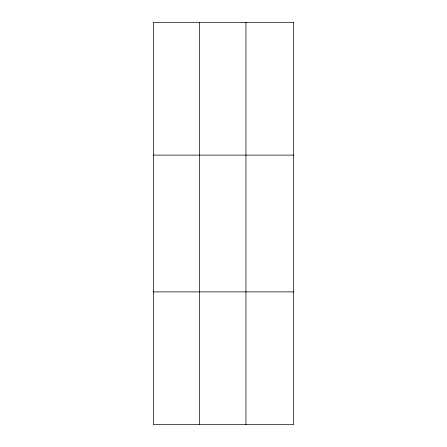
<?xml version="1.0" encoding="UTF-8"?>
<svg xmlns="http://www.w3.org/2000/svg" width="447" height="447" viewBox="0 0 447 447"><rect width="100%" height="100%" fill="white"/><g stroke="black" fill="none" stroke-linecap="round" stroke-linejoin="round"><path stroke-width="0.67" d="M199.653 424.65L199.653 22.35M245.945 424.65L245.945 22.35M153.366 155.109L293.634 155.109M153.366 291.891L293.634 291.891M293.634 22.35L293.634 424.65L153.366 424.65L153.366 22.35L293.634 22.35"/></g></svg>
